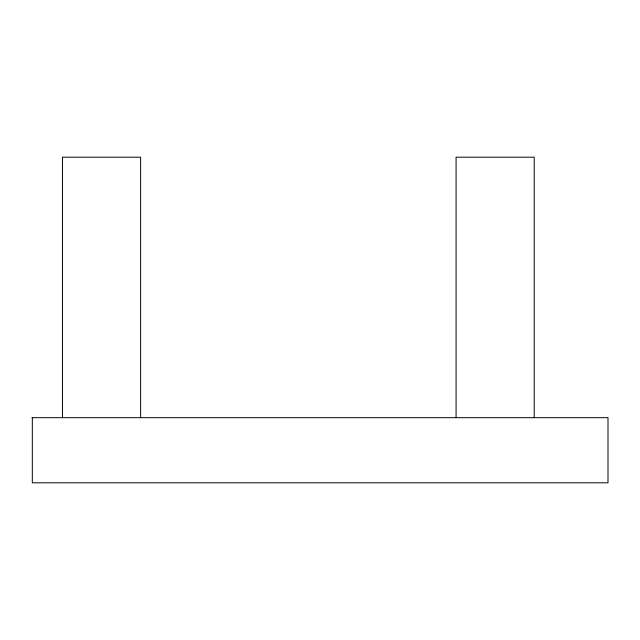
<?xml version="1.0" encoding="UTF-8"?>
<svg xmlns="http://www.w3.org/2000/svg" width="640" height="640" viewBox="0 0 640 640"><rect width="100%" height="100%" fill="white"/><g stroke="black" fill="none" stroke-linecap="round" stroke-linejoin="round"><path stroke-width="0.96" d="M32 417.68L608 417.68L608 482.808L32.32 482.808L32.32 417.68M534.224 417.68L534.224 157.192L456.08 157.192L456.08 417.68M140.624 417.68L140.624 157.192L62.48 157.192L62.48 417.68"/></g></svg>
